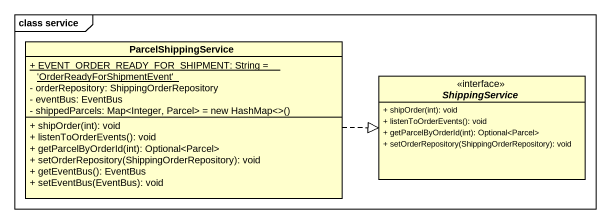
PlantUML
@startuml
mainframe class service
hide circle
hide empty members
skinparam classAttributeIconSize 0
class ParcelShippingService {
  {static} + EVENT_ORDER_READY_FOR_SHIPMENT: String = 'OrderReadyForShipmentEvent'
  - orderRepository: ShippingOrderRepository
  - eventBus: EventBus
  {field} - shippedParcels: Map<Integer, Parcel> = new HashMap<>()
  + shipOrder(int): void
  + listenToOrderEvents(): void
  + getParcelByOrderId(int): Optional<Parcel>
  + setOrderRepository(ShippingOrderRepository): void
  + getEventBus(): EventBus
  + setEventBus(EventBus): void
}
interface ShippingService {
  + shipOrder(int): void
  + listenToOrderEvents(): void
  + getParcelByOrderId(int): Optional<Parcel>
  + setOrderRepository(ShippingOrderRepository): void
}
ParcelShippingService .right.|> ShippingService
@enduml
